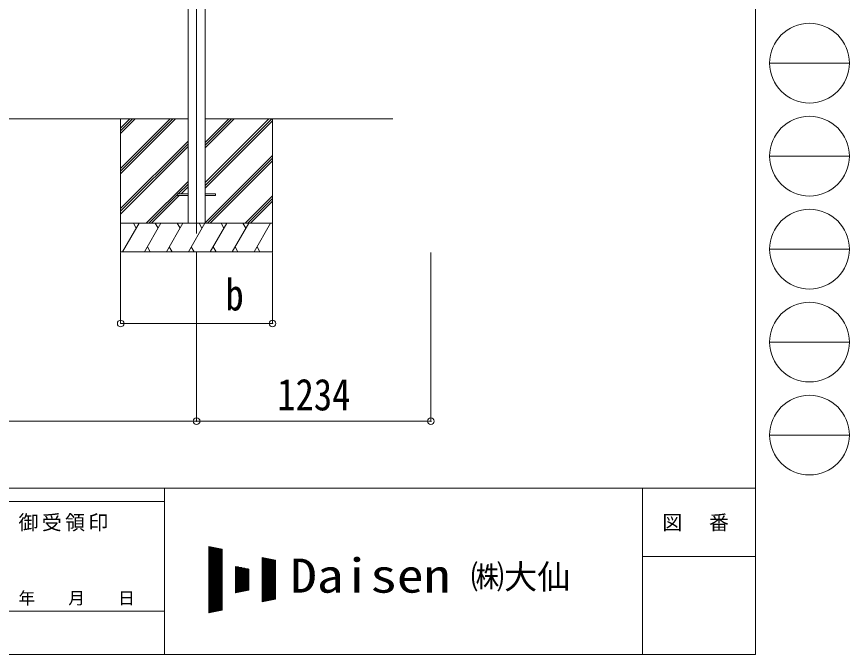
# Model space of a CAD drawing. Units: millimetres at full size; details may follow other scales. Extents: x -9783 to 9892, y -6828 to 6752.
# Drawn here: x 5506 to 9892, y -6828 to -3468 of the extents above; entities that cross this region are included whole.
import ezdxf
from ezdxf.enums import TextEntityAlignment as Align

# ---------------------------------------------------------------- set-up
doc = ezdxf.new("R2010")
doc.units = ezdxf.units.MM
doc.header["$LTSCALE"] = 35
doc.header["$PDMODE"] = 32
doc.header["$PDSIZE"] = 35
for name, color, linetype, lineweight in [('0-0_0', 7, 'Continuous', 9), ('0-1_本体', 4, 'Continuous', 9), ('0-2_部品', 7, 'Continuous', 9), ('0-8_PARTS2', 2, 'Continuous', 9), ('0-A_寸法', 6, 'Continuous', 9), ('F-0_240', 7, 'Continuous', 9)]:
    doc.layers.add(name, color=color, linetype=linetype, lineweight=lineweight)
doc.styles.add('ＭＳ ゴシック', font='')
doc.styles.get('ＭＳ ゴシック').set_extended_font_data('MS Gothic')

msp = doc.modelspace()

# ---------------------------------------------------------------- linework, layer by layer
at = {"layer": '0-0_0'}
for p, q in [((3199.28, -4006.81), (6408.88, -4006.81)), ((6054.08, -4006.81), (6054.08, -4706.81)), ((6054.08, -4267.53), (6314.81, -4006.81)), ((6054.08, -4281.68), (6328.96, -4006.81)), ((6054.08, -4295.82), (6343.1, -4006.81)), ((6054.08, -4083.69), (6130.96, -4006.81)), ((6054.08, -4069.55), (6116.82, -4006.81)), ((6054.08, -4055.4), (6102.68, -4006.81)), ((6499.28, -4006.81), (7488.08, -4006.81)), ((6499.28, -4342.83), (6835.31, -4006.81)), ((6499.28, -4356.98), (6849.46, -4006.81)), ((6499.28, -4158.99), (6651.46, -4006.81)), ((6499.28, -4144.85), (6637.32, -4006.81)), ((6499.28, -4130.7), (6623.18, -4006.81)), ((6499.28, -4371.12), (6854.08, -4016.32)), ((6854.08, -4006.81), (6854.08, -4706.81)), ((6054.08, -4479.67), (6408.88, -4124.87)), ((6054.08, -4493.81), (6408.88, -4139.01)), ((6054.08, -4507.95), (6408.88, -4153.15)), ((6499.28, -4554.97), (6854.08, -4200.17)), ((6511.58, -4556.81), (6854.08, -4214.31)), ((6525.73, -4556.81), (6854.08, -4228.45)), ((6189.07, -4556.81), (6408.88, -4337)), ((6357.73, -4402.3), (6408.88, -4351.14)), ((6371.87, -4402.3), (6408.88, -4365.28)), ((6203.22, -4556.81), (6354.08, -4405.94)), ((6217.36, -4556.81), (6362.87, -4411.3)), ((6709.57, -4556.81), (6854.08, -4412.3)), ((6723.72, -4556.81), (6854.08, -4426.44)), ((6737.86, -4556.81), (6854.08, -4440.58)), ((6854.08, -4556.81), (6054.08, -4556.81)), ((6064.37, -4706.81), (6150.97, -4556.81)), ((6135.97, -4582.79), (6120.97, -4556.81)), ((6179.84, -4706.81), (6266.44, -4556.81)), ((6251.44, -4582.79), (6236.44, -4556.81)), ((6295.31, -4706.81), (6381.91, -4556.81)), ((6366.91, -4582.79), (6351.91, -4556.81)), ((6410.78, -4706.81), (6497.38, -4556.81)), ((6482.38, -4582.79), (6467.38, -4556.81)), ((6526.25, -4706.81), (6612.85, -4556.81)), ((6597.85, -4582.79), (6582.85, -4556.81)), ((6641.72, -4706.81), (6728.32, -4556.81)), ((6698.32, -4556.81), (6713.32, -4582.79)), ((6757.19, -4706.81), (6843.8, -4556.81)), ((6194.84, -4680.83), (6209.84, -4706.81)), ((6310.31, -4680.83), (6325.31, -4706.81)), ((6425.78, -4680.83), (6440.78, -4706.81)), ((6541.25, -4680.83), (6556.25, -4706.81)), ((6656.72, -4680.83), (6671.72, -4706.81)), ((6772.19, -4680.83), (6787.19, -4706.81)), ((6054.08, -4706.81), (6854.08, -4706.81))]:
    msp.add_line(p, q, dxfattribs=at)
at = {"layer": '0-1_本体'}
for p, q in [((6408.88, -1400.75), (6408.88, -4556.83)), ((6499.28, -1400.75), (6499.28, -4556.83))]:
    msp.add_line(p, q, dxfattribs=at)
at = {"layer": '0-2_部品', "color": 4}
for p, q in [((6353.88, -4402.3), (6408.88, -4402.3)), ((6353.88, -4402.3), (6353.88, -4411.3)), ((6353.88, -4411.3), (6408.88, -4411.3)), ((6498.88, -4402.3), (6553.88, -4402.3)), ((6498.88, -4411.3), (6553.88, -4411.3)), ((6553.88, -4402.3), (6553.88, -4411.3))]:
    msp.add_line(p, q, dxfattribs=at)
at = {"layer": '0-8_PARTS2'}
msp.add_line((6454.08, -1235.21), (6454.08, -4610.44), dxfattribs=at)
at = {"layer": '0-A_寸法'}
for p, q in [((6054.08, -5084.7), (6054.08, -4710.29)), ((6454.08, -5599.68), (6454.08, -4710.29)), ((6854.08, -5084.7), (6854.08, -4710.29)), ((7688.08, -5599.68), (7688.08, -4710.29)), ((6054.08, -5084.7), (6854.08, -5084.7)), ((3154.08, -5599.68), (6454.08, -5599.68)), ((6454.08, -5599.68), (7688.08, -5599.68))]:
    msp.add_line(p, q, dxfattribs=at)
for p in [(6054.08, -5084.7), (6854.08, -5084.7), (6454.08, -5599.68), (7688.08, -5599.68)]:
    msp.add_point(p, dxfattribs=at)
at = {"layer": 'F-0_240', "color": 5}
for p, q in [((9396.97, 6751.9), (9396.97, -6828.1)), ((-9783.03, -5953.1), (9396.97, -5953.1)), ((6285.75, -5953.1), (6285.75, -6828.1)), ((8801.97, -5953.1), (8801.97, -6828.1)), ((-9783.03, -6023.1), (6285.75, -6023.1)), ((8801.97, -6311.85), (9396.97, -6311.85)), ((5305.75, -6600.6), (6285.75, -6600.6)), ((-9783.03, -6828.1), (9396.97, -6828.1))]:
    msp.add_line(p, q, dxfattribs=at)
at = {"layer": 'F-0_240', "color": 4}
for p, q in [((9471.77, -3713.1), (9891.77, -3713.1)), ((9471.77, -4203.1), (9891.77, -4203.1)), ((9471.77, -4693.1), (9891.77, -4693.1)), ((9471.77, -5183.1), (9891.77, -5183.1)), ((9471.77, -5673.1), (9891.77, -5673.1))]:
    msp.add_line(p, q, dxfattribs=at)
at = {"layer": 'F-0_240'}
for p, q in [((6519.04, -6259.47), (6589.04, -6274.05)), ((6519.04, -6259.47), (6519.04, -6609.47)), ((6519.04, -6262.76), (6534.85, -6262.76)), ((6519.04, -6266.26), (6551.65, -6266.26)), ((6519.04, -6269.76), (6568.45, -6269.76)), ((6521.12, -6609.03), (6521.12, -6259.9)), ((6524.62, -6608.3), (6524.62, -6260.63)), ((6528.12, -6607.58), (6528.12, -6261.36)), ((6531.62, -6606.85), (6531.62, -6262.09)), ((6535.12, -6606.12), (6535.12, -6262.81)), ((6538.62, -6605.39), (6538.62, -6263.54)), ((6542.12, -6604.66), (6542.12, -6264.27)), ((6545.62, -6603.93), (6545.62, -6265)), ((6549.12, -6603.2), (6549.12, -6265.73)), ((6552.62, -6602.47), (6552.62, -6266.46)), ((6556.12, -6601.74), (6556.12, -6267.19)), ((6559.62, -6601.01), (6559.62, -6267.92)), ((6563.12, -6600.28), (6563.12, -6268.65)), ((6566.62, -6599.55), (6566.62, -6269.38)), ((6570.12, -6598.83), (6570.12, -6270.11)), ((6573.62, -6598.1), (6573.62, -6270.84)), ((6519.04, -6273.26), (6585.25, -6273.26)), ((6519.04, -6276.76), (6589.04, -6276.76)), ((6519.04, -6280.26), (6589.04, -6280.26)), ((6519.04, -6283.76), (6589.04, -6283.76)), ((6519.04, -6287.26), (6589.04, -6287.26)), ((6519.04, -6290.76), (6589.04, -6290.76)), ((6519.04, -6294.26), (6589.04, -6294.26)), ((6519.04, -6297.76), (6589.04, -6297.76)), ((6519.04, -6301.26), (6589.04, -6301.26)), ((6519.04, -6304.76), (6589.04, -6304.76)), ((6519.04, -6308.26), (6589.04, -6308.26)), ((6519.04, -6311.76), (6589.04, -6311.76)), ((6577.12, -6597.37), (6577.12, -6271.56)), ((6580.62, -6596.64), (6580.62, -6272.29)), ((6584.12, -6595.91), (6584.12, -6273.02)), ((6587.62, -6595.18), (6587.62, -6273.75)), ((6589.04, -6274.05), (6589.04, -6594.88)), ((6519.04, -6315.26), (6589.04, -6315.26)), ((6519.04, -6318.76), (6589.04, -6318.76)), ((6519.04, -6322.26), (6589.04, -6322.26)), ((6519.04, -6325.76), (6589.04, -6325.76)), ((6519.04, -6329.26), (6589.04, -6329.26)), ((6519.04, -6332.76), (6589.04, -6332.76)), ((6519.04, -6336.26), (6589.04, -6336.26)), ((6519.04, -6339.76), (6589.04, -6339.76)), ((6519.04, -6343.26), (6589.04, -6343.26)), ((6519.04, -6346.76), (6589.04, -6346.76)), ((6519.04, -6350.26), (6589.04, -6350.26)), ((6519.04, -6353.76), (6589.04, -6353.76)), ((6519.04, -6357.26), (6589.04, -6357.26)), ((6799.04, -6317.8), (6869.04, -6332.38)), ((6799.04, -6317.8), (6799.04, -6551.13)), ((6799.04, -6318.76), (6803.65, -6318.76)), ((6799.04, -6322.26), (6820.45, -6322.26)), ((6799.04, -6325.76), (6837.25, -6325.76)), ((6799.04, -6329.26), (6854.05, -6329.26)), ((6799.04, -6332.76), (6869.04, -6332.76)), ((6799.04, -6336.26), (6869.04, -6336.26)), ((6799.04, -6339.76), (6869.04, -6339.76)), ((6799.04, -6343.26), (6869.04, -6343.26)), ((6799.04, -6346.76), (6869.04, -6346.76)), ((6799.04, -6350.26), (6869.04, -6350.26)), ((6799.04, -6353.76), (6869.04, -6353.76)), ((6799.04, -6357.26), (6869.04, -6357.26)), ((6801.12, -6550.7), (6801.12, -6318.23)), ((6804.62, -6549.97), (6804.62, -6318.96)), ((6808.12, -6549.24), (6808.12, -6319.69)), ((6811.62, -6548.51), (6811.62, -6320.42)), ((6815.12, -6547.78), (6815.12, -6321.15)), ((6818.62, -6547.05), (6818.62, -6321.88)), ((6822.12, -6546.33), (6822.12, -6322.61)), ((6825.62, -6545.6), (6825.62, -6323.34)), ((6829.12, -6544.87), (6829.12, -6324.06)), ((6832.62, -6544.14), (6832.62, -6324.79)), ((6836.12, -6543.41), (6836.12, -6325.52)), ((6839.62, -6542.68), (6839.62, -6326.25)), ((6843.12, -6541.95), (6843.12, -6326.98)), ((6846.62, -6541.22), (6846.62, -6327.71)), ((6850.12, -6540.49), (6850.12, -6328.44)), ((6853.62, -6539.76), (6853.62, -6329.17)), ((6857.12, -6539.03), (6857.12, -6329.9)), ((6860.62, -6538.3), (6860.62, -6330.63)), ((6864.12, -6537.58), (6864.12, -6331.36)), ((6867.62, -6536.85), (6867.62, -6332.09)), ((6869.04, -6332.38), (6869.04, -6536.55)), ((6519.04, -6360.76), (6589.04, -6360.76)), ((6519.04, -6364.26), (6589.04, -6364.26)), ((6519.04, -6367.76), (6589.04, -6367.76)), ((6519.04, -6371.26), (6589.04, -6371.26)), ((6519.04, -6374.76), (6589.04, -6374.76)), ((6519.04, -6378.26), (6589.04, -6378.26)), ((6519.04, -6381.76), (6589.04, -6381.76)), ((6519.04, -6385.26), (6589.04, -6385.26)), ((6519.04, -6388.76), (6589.04, -6388.76)), ((6519.04, -6392.26), (6589.04, -6392.26)), ((6519.04, -6395.76), (6589.04, -6395.76)), ((6519.04, -6399.26), (6589.04, -6399.26)), ((6519.04, -6402.76), (6589.04, -6402.76)), ((6659.04, -6364.47), (6729.04, -6379.05)), ((6659.04, -6364.47), (6659.04, -6504.47)), ((6659.04, -6367.76), (6674.85, -6367.76)), ((6659.04, -6371.26), (6691.65, -6371.26)), ((6659.04, -6374.76), (6708.45, -6374.76)), ((6659.04, -6378.26), (6725.25, -6378.26)), ((6659.04, -6381.76), (6729.04, -6381.76)), ((6659.04, -6385.26), (6729.04, -6385.26)), ((6659.04, -6388.76), (6729.04, -6388.76)), ((6659.04, -6392.26), (6729.04, -6392.26)), ((6659.04, -6395.76), (6729.04, -6395.76)), ((6659.04, -6399.26), (6729.04, -6399.26)), ((6659.04, -6402.76), (6729.04, -6402.76)), ((6661.12, -6504.03), (6661.12, -6364.9)), ((6664.62, -6503.3), (6664.62, -6365.63)), ((6668.12, -6502.58), (6668.12, -6366.36)), ((6671.62, -6501.85), (6671.62, -6367.09)), ((6675.12, -6501.12), (6675.12, -6367.81)), ((6678.62, -6500.39), (6678.62, -6368.54)), ((6682.12, -6499.66), (6682.12, -6369.27)), ((6685.62, -6498.93), (6685.62, -6370)), ((6689.12, -6498.2), (6689.12, -6370.73)), ((6692.62, -6497.47), (6692.62, -6371.46)), ((6696.12, -6496.74), (6696.12, -6372.19)), ((6699.62, -6496.01), (6699.62, -6372.92)), ((6703.12, -6495.28), (6703.12, -6373.65)), ((6706.62, -6494.55), (6706.62, -6374.38)), ((6710.12, -6493.83), (6710.12, -6375.11)), ((6713.62, -6493.1), (6713.62, -6375.84)), ((6717.12, -6492.37), (6717.12, -6376.56)), ((6720.62, -6491.64), (6720.62, -6377.29)), ((6724.12, -6490.91), (6724.12, -6378.02)), ((6727.62, -6490.18), (6727.62, -6378.75)), ((6729.04, -6379.05), (6729.04, -6489.88)), ((6799.04, -6360.76), (6869.04, -6360.76)), ((6799.04, -6364.26), (6869.04, -6364.26)), ((6799.04, -6367.76), (6869.04, -6367.76)), ((6799.04, -6371.26), (6869.04, -6371.26)), ((6799.04, -6374.76), (6869.04, -6374.76)), ((6799.04, -6378.26), (6869.04, -6378.26)), ((6799.04, -6381.76), (6869.04, -6381.76)), ((6799.04, -6385.26), (6869.04, -6385.26)), ((6799.04, -6388.76), (6869.04, -6388.76)), ((6799.04, -6392.26), (6869.04, -6392.26)), ((6799.04, -6395.76), (6869.04, -6395.76)), ((6799.04, -6399.26), (6869.04, -6399.26)), ((6799.04, -6402.76), (6869.04, -6402.76)), ((6519.04, -6406.26), (6589.04, -6406.26)), ((6519.04, -6409.76), (6589.04, -6409.76)), ((6519.04, -6413.26), (6589.04, -6413.26)), ((6519.04, -6416.76), (6589.04, -6416.76)), ((6519.04, -6420.26), (6589.04, -6420.26)), ((6519.04, -6423.76), (6589.04, -6423.76)), ((6519.04, -6427.26), (6589.04, -6427.26)), ((6519.04, -6430.76), (6589.04, -6430.76)), ((6519.04, -6434.26), (6589.04, -6434.26)), ((6519.04, -6437.76), (6589.04, -6437.76)), ((6519.04, -6441.26), (6589.04, -6441.26)), ((6519.04, -6444.76), (6589.04, -6444.76)), ((6659.04, -6406.26), (6729.04, -6406.26)), ((6659.04, -6409.76), (6729.04, -6409.76)), ((6659.04, -6413.26), (6729.04, -6413.26)), ((6659.04, -6416.76), (6729.04, -6416.76)), ((6659.04, -6420.26), (6729.04, -6420.26)), ((6659.04, -6423.76), (6729.04, -6423.76)), ((6659.04, -6427.26), (6729.04, -6427.26)), ((6659.04, -6430.76), (6729.04, -6430.76)), ((6659.04, -6434.26), (6729.04, -6434.26)), ((6659.04, -6437.76), (6729.04, -6437.76)), ((6659.04, -6441.26), (6729.04, -6441.26)), ((6659.04, -6444.76), (6729.04, -6444.76)), ((6799.04, -6406.26), (6869.04, -6406.26)), ((6799.04, -6409.76), (6869.04, -6409.76)), ((6799.04, -6413.26), (6869.04, -6413.26)), ((6799.04, -6416.76), (6869.04, -6416.76)), ((6799.04, -6420.26), (6869.04, -6420.26)), ((6799.04, -6423.76), (6869.04, -6423.76)), ((6799.04, -6427.26), (6869.04, -6427.26)), ((6799.04, -6430.76), (6869.04, -6430.76)), ((6799.04, -6434.26), (6869.04, -6434.26)), ((6799.04, -6437.76), (6869.04, -6437.76)), ((6799.04, -6441.26), (6869.04, -6441.26)), ((6799.04, -6444.76), (6869.04, -6444.76)), ((6519.04, -6448.26), (6589.04, -6448.26)), ((6519.04, -6451.76), (6589.04, -6451.76)), ((6519.04, -6455.26), (6589.04, -6455.26)), ((6519.04, -6458.76), (6589.04, -6458.76)), ((6519.04, -6462.26), (6589.04, -6462.26)), ((6519.04, -6465.76), (6589.04, -6465.76)), ((6519.04, -6469.26), (6589.04, -6469.26)), ((6519.04, -6472.76), (6589.04, -6472.76)), ((6519.04, -6476.26), (6589.04, -6476.26)), ((6519.04, -6479.76), (6589.04, -6479.76)), ((6519.04, -6483.26), (6589.04, -6483.26)), ((6519.04, -6486.76), (6589.04, -6486.76)), ((6519.04, -6490.26), (6589.04, -6490.26)), ((6659.04, -6448.26), (6729.04, -6448.26)), ((6659.04, -6451.76), (6729.04, -6451.76)), ((6659.04, -6455.26), (6729.04, -6455.26)), ((6659.04, -6458.76), (6729.04, -6458.76)), ((6659.04, -6462.26), (6729.04, -6462.26)), ((6659.04, -6465.76), (6729.04, -6465.76)), ((6659.04, -6469.26), (6729.04, -6469.26)), ((6659.04, -6472.76), (6729.04, -6472.76)), ((6659.04, -6476.26), (6729.04, -6476.26)), ((6659.04, -6479.76), (6729.04, -6479.76)), ((6659.04, -6483.26), (6729.04, -6483.26)), ((6659.04, -6486.76), (6729.04, -6486.76)), ((6659.04, -6504.47), (6729.04, -6489.88)), ((6659.04, -6490.26), (6727.23, -6490.26)), ((6799.04, -6448.26), (6869.04, -6448.26)), ((6799.04, -6451.76), (6869.04, -6451.76)), ((6799.04, -6455.26), (6869.04, -6455.26)), ((6799.04, -6458.76), (6869.04, -6458.76)), ((6799.04, -6462.26), (6869.04, -6462.26)), ((6799.04, -6465.76), (6869.04, -6465.76)), ((6799.04, -6469.26), (6869.04, -6469.26)), ((6799.04, -6472.76), (6869.04, -6472.76)), ((6799.04, -6476.26), (6869.04, -6476.26)), ((6799.04, -6479.76), (6869.04, -6479.76)), ((6799.04, -6483.26), (6869.04, -6483.26)), ((6799.04, -6486.76), (6869.04, -6486.76)), ((6799.04, -6490.26), (6869.04, -6490.26)), ((6519.04, -6493.76), (6589.04, -6493.76)), ((6519.04, -6497.26), (6589.04, -6497.26)), ((6519.04, -6500.76), (6589.04, -6500.76)), ((6519.04, -6504.26), (6589.04, -6504.26)), ((6519.04, -6507.76), (6589.04, -6507.76)), ((6519.04, -6511.26), (6589.04, -6511.26)), ((6519.04, -6514.76), (6589.04, -6514.76)), ((6519.04, -6518.26), (6589.04, -6518.26)), ((6519.04, -6521.76), (6589.04, -6521.76)), ((6519.04, -6525.26), (6589.04, -6525.26)), ((6519.04, -6528.76), (6589.04, -6528.76)), ((6519.04, -6532.26), (6589.04, -6532.26)), ((6659.04, -6493.76), (6710.43, -6493.76)), ((6659.04, -6497.26), (6693.63, -6497.26)), ((6659.04, -6500.76), (6676.83, -6500.76)), ((6659.04, -6504.26), (6660.03, -6504.26)), ((6799.04, -6493.76), (6869.04, -6493.76)), ((6799.04, -6497.26), (6869.04, -6497.26)), ((6799.04, -6500.76), (6869.04, -6500.76)), ((6799.04, -6504.26), (6869.04, -6504.26)), ((6799.04, -6507.76), (6869.04, -6507.76)), ((6799.04, -6511.26), (6869.04, -6511.26)), ((6799.04, -6514.76), (6869.04, -6514.76)), ((6799.04, -6518.26), (6869.04, -6518.26)), ((6799.04, -6521.76), (6869.04, -6521.76)), ((6799.04, -6525.26), (6869.04, -6525.26)), ((6799.04, -6528.76), (6869.04, -6528.76)), ((6799.04, -6532.26), (6869.04, -6532.26)), ((6519.04, -6535.76), (6589.04, -6535.76)), ((6519.04, -6539.26), (6589.04, -6539.26)), ((6519.04, -6542.76), (6589.04, -6542.76)), ((6519.04, -6546.26), (6589.04, -6546.26)), ((6519.04, -6549.76), (6589.04, -6549.76)), ((6519.04, -6553.26), (6589.04, -6553.26)), ((6519.04, -6556.76), (6589.04, -6556.76)), ((6519.04, -6560.26), (6589.04, -6560.26)), ((6519.04, -6563.76), (6589.04, -6563.76)), ((6519.04, -6567.26), (6589.04, -6567.26)), ((6519.04, -6570.76), (6589.04, -6570.76)), ((6519.04, -6574.26), (6589.04, -6574.26)), ((6519.04, -6577.76), (6589.04, -6577.76)), ((6799.04, -6535.76), (6869.04, -6535.76)), ((6869.04, -6536.55), (6799.04, -6551.13)), ((6799.04, -6539.26), (6856.03, -6539.26)), ((6799.04, -6542.76), (6839.23, -6542.76)), ((6799.04, -6546.26), (6822.43, -6546.26)), ((6799.04, -6549.76), (6805.63, -6549.76)), ((6519.04, -6581.26), (6589.04, -6581.26)), ((6519.04, -6584.76), (6589.04, -6584.76)), ((6519.04, -6588.26), (6589.04, -6588.26)), ((6519.04, -6591.76), (6589.04, -6591.76)), ((6589.04, -6594.88), (6519.04, -6609.47)), ((6519.04, -6595.26), (6587.23, -6595.26)), ((6519.04, -6598.76), (6570.43, -6598.76)), ((6519.04, -6602.26), (6553.63, -6602.26)), ((6519.04, -6605.76), (6536.83, -6605.76)), ((6519.04, -6609.26), (6520.03, -6609.26))]:
    msp.add_line(p, q, dxfattribs=at)
at = {"layer": 'F-0_240', "color": 4}
for centre in [(9681.77, -3713.1), (9681.77, -4203.1), (9681.77, -4693.1), (9681.77, -5183.1), (9681.77, -5673.1)]:
    msp.add_circle(centre, 210, dxfattribs=at)

# ---------------------------------------------------------------- texts
at = {"layer": '0-A_寸法', "color": 7, "style": 'ＭＳ ゴシック', "width": 0.85}
for s, p in [('b', (6605.96, -5065.7)), ('1234', (6878.58, -5592.68))]:
    msp.add_text(s, height=166.8, dxfattribs=at).set_placement(p, align=Align.BOTTOM_LEFT)
at = {"layer": 'F-0_240', "style": 'ＭＳ ゴシック', "width": 1.15}
msp.add_text('Daisen', height=179.6, dxfattribs=at).set_placement((6947.05, -6556.97), align=Align.BOTTOM_LEFT)
at = {"layer": 'F-0_240', "style": 'ＭＳ ゴシック'}
for s, height, p in [('㈱大仙\u3000', 128.3, (7898.35, -6521.97)), ('年\u3000\u3000月\u3000\u3000日', 64.15, (5515.76, -6583.1))]:
    msp.add_text(s, height=height, dxfattribs=at).set_placement(p, align=Align.BOTTOM_LEFT)
at = {"layer": 'F-0_240', "char_height": 76.98, "attachment_point": 7, "style": 'ＭＳ ゴシック'}
for s, insert in [('\\T1.17;御受領印', (5515.75, -6180.6)), ('\\T1.17;図\u3000番', (8906.97, -6180.6))]:
    msp.add_mtext(s, dxfattribs=dict(at, insert=insert))

doc.saveas('drawing.dxf')
